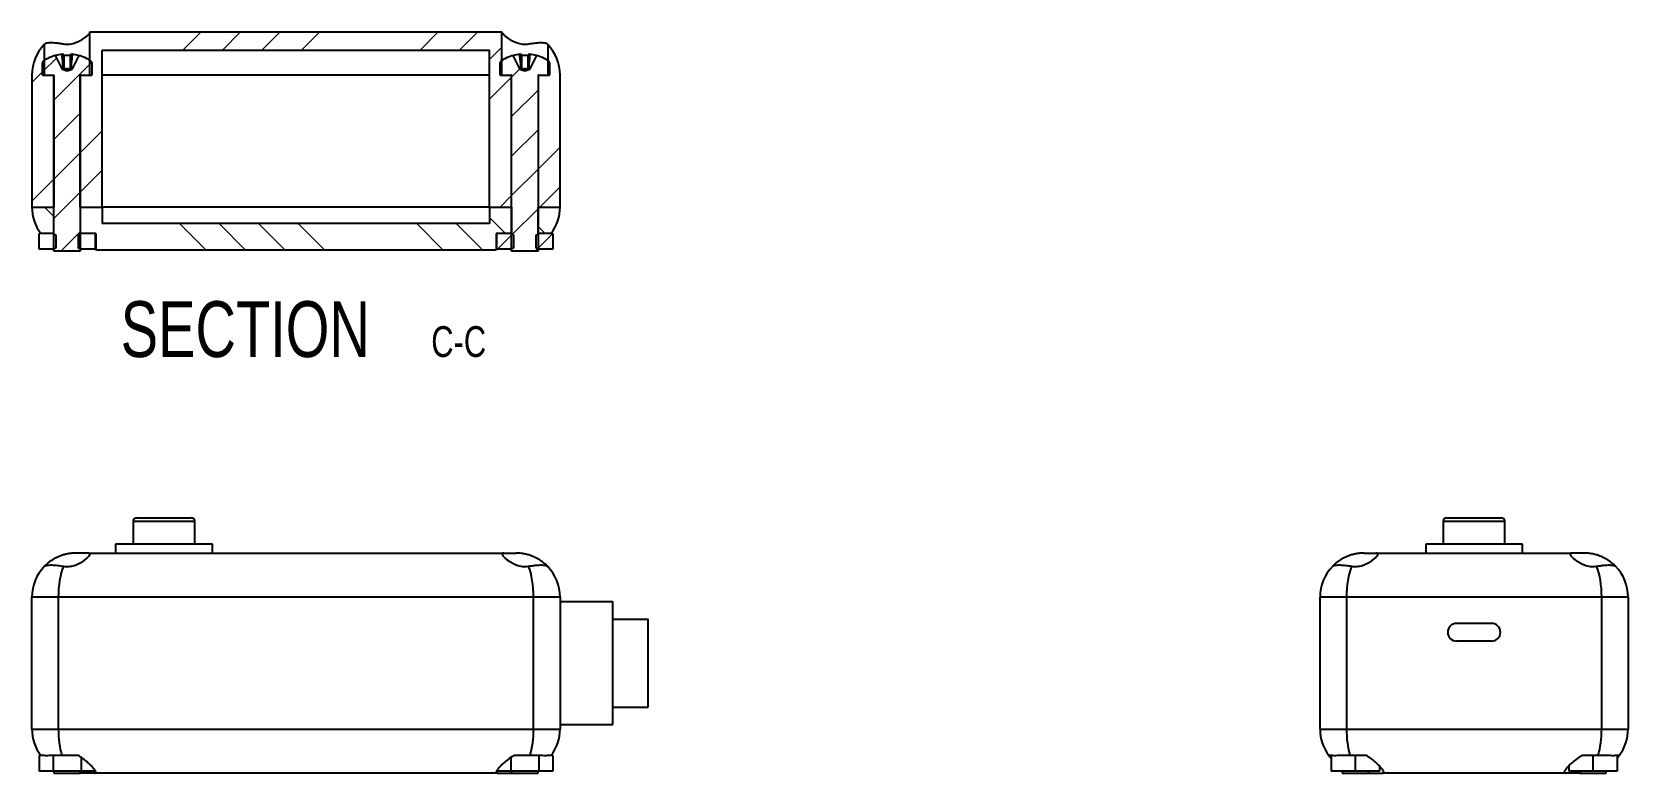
# Model space of a CAD drawing. Header units: millimetres. Extents: x 16604 to 36223, y 4309 to 8014.
# Drawn here: x 19287.5 to 19468.9, y 5273.9 to 5358.2 of the extents above; entities that cross this region are included whole.
import ezdxf

# ---------------------------------------------------------------- set-up
doc = ezdxf.new("R2010")
doc.units = ezdxf.units.MM
doc.layers.get('0').update_dxf_attribs({"lineweight": 35})
doc.styles.add('SLDTEXTSTYLE0', font='TXT', dxfattribs={"width": 0.75})
pattern_1 = [(45, (19227.285, 5278.68), (-13.4704, 13.4704), []), (45, (19231.775, 5278.68), (-13.4704, 13.4704), []), (45, (19236.265, 5278.68), (-13.4704, 13.4704), []), (45, (19240.755, 5278.68), (-13.4704, 13.4704), [])]
pattern_2 = [(135, (19227.285, 5278.68), (-13.4704, -13.4704), []), (135, (19227.285, 5283.17), (-13.4704, -13.4704), []), (135, (19227.285, 5287.66), (-13.4704, -13.4704), []), (135, (19227.285, 5292.15), (-13.4704, -13.4704), [])]
pattern_3 = [(45, (19227.285, 5278.6797), (-2.245064, 2.245064), [])]

# ---------------------------------------------------------------- blocks, each defined once
blk = doc.blocks.new('SW_NOTE_0_3')
at = {"color": 0, "linetype": 'Continuous', "lineweight": 0, "attachment_point": 2, "style": 'SLDTEXTSTYLE0'}
for s, insert, char_height in [('SECTION', (17.36, 8.19), 6.35), ('C-C', (41.61, 5.35), 3.5)]:
    blk.add_mtext(s, dxfattribs=dict(at, insert=insert, char_height=char_height))

msp = doc.modelspace()

# ---------------------------------------------------------------- hatches: boundary and pattern name
at = {"linetype": 'Continuous', "lineweight": 18}
h = msp.add_hatch(dxfattribs=at)
h.set_pattern_fill('ANSI34', style=0)
h.set_pattern_definition(pattern_1)
h.paths.add_polyline_path([(19342.04, 5353.26), (19340.94, 5353.26), (19340.94, 5358.16), (19294.14, 5358.16), (19294.14, 5353.26), (19293.04, 5353.26), (19293.04, 5338.26), (19295.54, 5338.26), (19295.54, 5356.09), (19339.54, 5356.09), (19339.54, 5338.26), (19342.04, 5338.26)], flags=0)
h = msp.add_hatch(dxfattribs=at)
h.set_pattern_fill('ANSI34', style=0)
h.set_pattern_definition(pattern_1)
edge = h.paths.add_edge_path(flags=0)
edge.add_line((19290.04, 5338.26), (19290.04, 5353.26))
edge.add_line((19290.04, 5353.26), (19288.94, 5353.26))
edge.add_line((19288.94, 5353.26), (19288.94, 5356.73))
edge.add_arc((19292.54, 5353.26), 5, 136.0545, 180)
edge.add_line((19287.54, 5353.26), (19287.54, 5338.26))
edge.add_line((19287.54, 5338.26), (19290.04, 5338.26))
h = msp.add_hatch(dxfattribs=at)
h.set_pattern_fill('ANSI31', style=0)
h.set_pattern_definition(pattern_3)
edge = h.paths.add_edge_path(flags=0)
edge.add_line((19290.04, 5333.26), (19293.04, 5333.26))
edge.add_line((19293.04, 5333.26), (19293.04, 5353.16))
edge.add_arc((19293.14, 5353.16), 0.1, 90, 180, ccw=False)
edge.add_line((19293.14, 5353.26), (19294.34, 5353.26))
edge.add_line((19294.34, 5353.26), (19294.34, 5354.66))
edge.add_arc((19294.07, 5354.66), 0.27, 0, 57.664)
edge.add_arc((19291.54, 5350.66), 5, 57.664, 74.7807)
edge.add_line((19292.86, 5355.48), (19292.1, 5353.98))
edge.add_line((19292.1, 5353.98), (19292.1, 5353.91))
edge.add_line((19292.1, 5353.91), (19291.54, 5353.73))
edge.add_line((19291.54, 5353.73), (19290.99, 5353.91))
edge.add_line((19290.99, 5353.91), (19290.98, 5353.98))
edge.add_line((19290.98, 5353.98), (19290.23, 5355.48))
edge.add_arc((19291.54, 5350.66), 5, 105.2193, 122.336)
edge.add_arc((19289.01, 5354.66), 0.27, 122.336, 180)
edge.add_line((19288.74, 5354.66), (19288.74, 5353.26))
edge.add_line((19288.74, 5353.26), (19289.94, 5353.26))
edge.add_arc((19289.94, 5353.16), 0.1, 0, 90, ccw=False)
edge.add_line((19290.04, 5353.16), (19290.04, 5333.26))
h = msp.add_hatch(dxfattribs=at)
h.set_pattern_fill('ANSI31', style=0)
h.set_pattern_definition(pattern_3)
edge = h.paths.add_edge_path(flags=0)
edge.add_line((19342.04, 5333.26), (19345.04, 5333.26))
edge.add_line((19345.04, 5333.26), (19345.04, 5353.16))
edge.add_arc((19345.14, 5353.16), 0.1, 90, 180, ccw=False)
edge.add_line((19345.14, 5353.26), (19346.34, 5353.26))
edge.add_line((19346.34, 5353.26), (19346.34, 5354.66))
edge.add_arc((19346.07, 5354.66), 0.27, 0, 57.664)
edge.add_arc((19343.54, 5350.66), 5, 57.664, 74.7807)
edge.add_line((19344.86, 5355.48), (19344.1, 5353.98))
edge.add_line((19344.1, 5353.98), (19344.1, 5353.91))
edge.add_line((19344.1, 5353.91), (19343.54, 5353.73))
edge.add_line((19343.54, 5353.73), (19342.99, 5353.91))
edge.add_line((19342.99, 5353.91), (19342.98, 5353.98))
edge.add_line((19342.98, 5353.98), (19342.23, 5355.48))
edge.add_arc((19343.54, 5350.66), 5, 105.2193, 122.336)
edge.add_arc((19341.01, 5354.66), 0.27, 122.336, 180)
edge.add_line((19340.74, 5354.66), (19340.74, 5353.26))
edge.add_line((19340.74, 5353.26), (19341.94, 5353.26))
edge.add_arc((19341.94, 5353.16), 0.1, 0, 90, ccw=False)
edge.add_line((19342.04, 5353.16), (19342.04, 5333.26))
h = msp.add_hatch(dxfattribs=at)
h.set_pattern_fill('ANSI34', style=0)
h.set_pattern_definition(pattern_1)
edge = h.paths.add_edge_path(flags=0)
edge.add_line((19346.14, 5353.26), (19345.04, 5353.26))
edge.add_line((19345.04, 5353.26), (19345.04, 5338.26))
edge.add_line((19345.04, 5338.26), (19347.54, 5338.26))
edge.add_line((19347.54, 5338.26), (19347.54, 5353.26))
edge.add_arc((19342.54, 5353.26), 5, 0, 43.9455)
edge.add_line((19346.14, 5356.73), (19346.14, 5353.26))
h = msp.add_hatch(dxfattribs=at)
h.set_pattern_fill('ANSI34', angle=90, style=0)
h.set_pattern_definition(pattern_2)
edge = h.paths.add_edge_path(flags=0)
edge.add_line((19288.54, 5335.26), (19290.04, 5335.26))
edge.add_line((19290.04, 5335.26), (19290.04, 5338.26))
edge.add_line((19290.04, 5338.26), (19287.54, 5338.26))
edge.add_arc((19292.54, 5338.26), 5, 180, 216.8699)
h = msp.add_hatch(dxfattribs=at)
h.set_pattern_fill('ANSI34', angle=90, style=0)
h.set_pattern_definition(pattern_2)
h.paths.add_polyline_path([(19294.79, 5333.36), (19340.29, 5333.36), (19340.29, 5335.26), (19342.04, 5335.26), (19342.04, 5338.26), (19339.54, 5338.26), (19339.54, 5336.38), (19295.54, 5336.38), (19295.54, 5338.26), (19293.04, 5338.26), (19293.04, 5335.26), (19294.79, 5335.26)], flags=0)
h = msp.add_hatch(dxfattribs=at)
h.set_pattern_fill('ANSI34', angle=90, style=0)
h.set_pattern_definition(pattern_2)
edge = h.paths.add_edge_path(flags=0)
edge.add_line((19345.04, 5338.26), (19345.04, 5335.26))
edge.add_line((19345.04, 5335.26), (19346.54, 5335.26))
edge.add_arc((19342.54, 5338.26), 5, 323.1301, 360)
edge.add_line((19347.54, 5338.26), (19345.04, 5338.26))
h = msp.add_hatch(dxfattribs=at)
h.set_pattern_fill('ANSI31', style=0)
h.set_pattern_definition(pattern_3)
h.paths.add_polyline_path([(19340.37, 5333.46), (19342.04, 5333.46), (19342.29, 5333.64), (19342.29, 5335.06), (19342.04, 5335.23), (19342.04, 5335.26), (19340.37, 5335.26)], flags=0)
h = msp.add_hatch(dxfattribs=at)
h.set_pattern_fill('ANSI31', style=0)
h.set_pattern_definition(pattern_3)
h.paths.add_polyline_path([(19345.04, 5333.46), (19346.72, 5333.46), (19346.72, 5335.26), (19345.04, 5335.26), (19345.04, 5335.23), (19344.79, 5335.06), (19344.79, 5333.64)], flags=0)

# ---------------------------------------------------------------- linework, layer by layer
at = {"color": 7, "linetype": 'Continuous', "lineweight": 25}
for p, q in [((19294.14, 5353.26), (19294.14, 5358.16)), ((19294.14, 5358.16), (19340.94, 5358.16)), ((19340.94, 5353.26), (19340.94, 5358.16)), ((19288.98, 5356.77), (19288.94, 5356.73)), ((19288.94, 5356.73), (19288.94, 5353.26)), ((19290.98, 5353.98), (19290.23, 5355.48)), ((19291.17, 5355.61), (19290.98, 5355.61)), ((19292.11, 5355.61), (19291.91, 5355.61)), ((19292.86, 5355.48), (19292.1, 5353.98)), ((19295.54, 5356.09), (19339.54, 5356.09)), ((19295.54, 5338.26), (19295.54, 5356.09)), ((19339.54, 5338.26), (19339.54, 5356.09)), ((19342.98, 5353.98), (19342.23, 5355.48)), ((19343.17, 5355.61), (19342.98, 5355.61)), ((19344.11, 5355.61), (19343.91, 5355.61)), ((19344.86, 5355.48), (19344.1, 5353.98)), ((19346.14, 5356.73), (19346.14, 5353.26)), ((19288.74, 5353.26), (19288.74, 5354.66)), ((19290.98, 5353.98), (19290.99, 5353.91)), ((19291.02, 5353.91), (19290.98, 5353.98)), ((19290.99, 5353.91), (19291.54, 5353.73)), ((19291.02, 5353.91), (19290.99, 5353.91)), ((19291.13, 5353.91), (19291.02, 5353.91)), ((19291.17, 5353.91), (19291.13, 5353.91)), ((19291.37, 5353.91), (19291.17, 5353.91)), ((19291.72, 5353.91), (19291.37, 5353.91)), ((19291.54, 5353.73), (19292.1, 5353.91)), ((19291.91, 5353.91), (19291.72, 5353.91)), ((19291.96, 5353.91), (19291.91, 5353.91)), ((19292.07, 5353.91), (19291.96, 5353.91)), ((19292.1, 5353.98), (19292.07, 5353.91)), ((19292.1, 5353.91), (19292.07, 5353.91)), ((19292.1, 5353.91), (19292.1, 5353.98)), ((19294.34, 5354.66), (19294.34, 5353.26)), ((19340.74, 5353.26), (19340.74, 5354.66)), ((19342.98, 5353.98), (19342.99, 5353.91)), ((19343.02, 5353.91), (19342.98, 5353.98)), ((19342.99, 5353.91), (19343.54, 5353.73)), ((19343.02, 5353.91), (19342.99, 5353.91)), ((19343.13, 5353.91), (19343.02, 5353.91)), ((19343.17, 5353.91), (19343.13, 5353.91)), ((19343.37, 5353.91), (19343.17, 5353.91)), ((19343.72, 5353.91), (19343.37, 5353.91)), ((19343.54, 5353.73), (19344.1, 5353.91)), ((19343.91, 5353.91), (19343.72, 5353.91)), ((19343.96, 5353.91), (19343.91, 5353.91)), ((19344.07, 5353.91), (19343.96, 5353.91)), ((19344.1, 5353.98), (19344.07, 5353.91)), ((19344.1, 5353.91), (19344.07, 5353.91)), ((19344.1, 5353.91), (19344.1, 5353.98)), ((19346.34, 5354.66), (19346.34, 5353.26)), ((19287.54, 5353.26), (19287.54, 5338.26)), ((19288.74, 5353.26), (19289.94, 5353.26)), ((19288.94, 5353.26), (19290.04, 5353.26)), ((19290.04, 5353.26), (19290.04, 5338.26)), ((19290.04, 5333.26), (19290.04, 5353.16)), ((19293.04, 5338.26), (19293.04, 5353.26)), ((19293.04, 5353.26), (19294.14, 5353.26)), ((19293.04, 5353.16), (19293.04, 5333.26)), ((19293.14, 5353.26), (19294.34, 5353.26)), ((19340.74, 5353.26), (19341.94, 5353.26)), ((19340.94, 5353.26), (19342.04, 5353.26)), ((19342.04, 5338.26), (19342.04, 5353.26)), ((19342.04, 5333.26), (19342.04, 5353.16)), ((19345.04, 5353.26), (19345.04, 5338.26)), ((19345.04, 5353.26), (19346.14, 5353.26)), ((19345.04, 5353.16), (19345.04, 5333.26)), ((19345.14, 5353.26), (19346.34, 5353.26)), ((19347.54, 5338.26), (19347.54, 5353.26)), ((19287.54, 5338.26), (19290.04, 5338.26)), ((19290.04, 5335.26), (19290.04, 5338.26)), ((19293.04, 5338.26), (19293.04, 5335.26)), ((19293.04, 5338.26), (19295.54, 5338.26)), ((19295.54, 5338.26), (19295.54, 5336.38)), ((19339.54, 5338.26), (19295.54, 5338.26)), ((19339.54, 5338.26), (19339.54, 5336.38)), ((19339.54, 5338.26), (19342.04, 5338.26)), ((19342.04, 5338.26), (19342.04, 5335.26)), ((19345.04, 5335.26), (19345.04, 5338.26)), ((19345.04, 5338.26), (19347.54, 5338.26)), ((19288.37, 5333.46), (19288.37, 5335.26)), ((19290.04, 5335.26), (19288.37, 5335.26)), ((19290.04, 5335.26), (19288.54, 5335.26)), ((19290.04, 5335.26), (19290.04, 5335.23)), ((19290.04, 5335.23), (19290.29, 5335.06)), ((19292.79, 5335.06), (19293.04, 5335.23)), ((19293.04, 5335.23), (19293.04, 5335.26)), ((19294.72, 5335.26), (19293.04, 5335.26)), ((19294.79, 5335.26), (19293.04, 5335.26)), ((19294.72, 5335.26), (19294.72, 5333.46)), ((19294.79, 5335.26), (19294.79, 5333.36)), ((19339.54, 5336.38), (19295.54, 5336.38)), ((19342.04, 5335.26), (19340.29, 5335.26)), ((19340.29, 5335.26), (19340.29, 5333.36)), ((19340.37, 5333.46), (19340.37, 5335.26)), ((19342.04, 5335.26), (19340.37, 5335.26)), ((19342.04, 5335.26), (19342.04, 5335.23)), ((19342.04, 5335.23), (19342.29, 5335.06)), ((19344.79, 5335.06), (19345.04, 5335.23)), ((19345.04, 5335.23), (19345.04, 5335.26)), ((19346.72, 5335.26), (19345.04, 5335.26)), ((19346.54, 5335.26), (19345.04, 5335.26)), ((19346.72, 5335.26), (19346.72, 5333.46)), ((19290.04, 5333.46), (19288.37, 5333.46)), ((19290.29, 5333.64), (19290.04, 5333.46)), ((19290.29, 5333.64), (19290.29, 5335.06)), ((19292.79, 5335.06), (19292.79, 5333.64)), ((19293.04, 5333.46), (19292.79, 5333.64)), ((19294.72, 5333.46), (19293.04, 5333.46)), ((19340.29, 5333.36), (19294.79, 5333.36)), ((19342.04, 5333.46), (19340.37, 5333.46)), ((19342.29, 5333.64), (19342.04, 5333.46)), ((19342.29, 5333.64), (19342.29, 5335.06)), ((19344.79, 5335.06), (19344.79, 5333.64)), ((19345.04, 5333.46), (19344.79, 5333.64)), ((19346.72, 5333.46), (19345.04, 5333.46)), ((19293.04, 5333.26), (19290.04, 5333.26)), ((19345.04, 5333.26), (19342.04, 5333.26)), ((19299.04, 5302.54), (19299.04, 5299.94)), ((19299.44, 5302.94), (19305.64, 5302.94)), ((19306.04, 5299.94), (19306.04, 5302.54)), ((19447.89, 5302.54), (19447.89, 5299.94)), ((19448.29, 5302.94), (19454.49, 5302.94)), ((19454.89, 5299.94), (19454.89, 5302.54)), ((19293.94, 5298.94), (19292.54, 5298.94)), ((19293.94, 5298.94), (19341.14, 5298.94)), ((19297.04, 5299.94), (19297.04, 5298.94)), ((19308.04, 5299.94), (19297.04, 5299.94)), ((19308.04, 5298.94), (19308.04, 5299.94)), ((19341.14, 5298.94), (19342.54, 5298.94)), ((19438.89, 5298.94), (19440.29, 5298.94)), ((19440.29, 5298.94), (19462.49, 5298.94)), ((19445.89, 5299.94), (19445.89, 5298.94)), ((19451.39, 5299.94), (19445.89, 5299.94)), ((19456.89, 5299.94), (19451.39, 5299.94)), ((19456.89, 5298.94), (19456.89, 5299.94)), ((19463.89, 5298.94), (19462.49, 5298.94)), ((19287.54, 5278.94), (19287.54, 5293.94)), ((19290.54, 5293.94), (19287.54, 5293.94)), ((19290.54, 5293.94), (19290.54, 5278.94)), ((19344.54, 5293.94), (19290.54, 5293.94)), ((19344.54, 5278.94), (19344.54, 5293.94)), ((19347.54, 5293.94), (19344.54, 5293.94)), ((19347.54, 5293.94), (19347.54, 5278.94)), ((19347.54, 5293.44), (19353.54, 5293.44)), ((19353.54, 5279.44), (19353.54, 5293.44)), ((19436.89, 5293.94), (19433.89, 5293.94)), ((19433.89, 5278.94), (19433.89, 5293.94)), ((19436.89, 5293.94), (19436.89, 5278.94)), ((19465.89, 5293.94), (19436.89, 5293.94)), ((19465.89, 5278.94), (19465.89, 5293.94)), ((19468.89, 5293.94), (19465.89, 5293.94)), ((19468.89, 5293.94), (19468.89, 5278.94)), ((19353.54, 5291.44), (19357.54, 5291.44)), ((19357.54, 5281.44), (19357.54, 5291.44)), ((19453.39, 5290.94), (19449.39, 5290.94)), ((19453.39, 5288.94), (19449.39, 5288.94)), ((19353.54, 5281.44), (19357.54, 5281.44)), ((19287.54, 5278.94), (19290.54, 5278.94)), ((19290.54, 5278.94), (19344.54, 5278.94)), ((19344.54, 5278.94), (19347.54, 5278.94)), ((19347.54, 5279.44), (19353.54, 5279.44)), ((19433.89, 5278.94), (19436.89, 5278.94)), ((19436.89, 5278.94), (19465.89, 5278.94)), ((19465.89, 5278.94), (19468.89, 5278.94)), ((19288.37, 5275.94), (19288.37, 5274.14)), ((19288.52, 5275.94), (19288.37, 5275.94)), ((19289.96, 5275.94), (19289.96, 5274.14)), ((19290.94, 5275.94), (19289.96, 5275.94)), ((19292.79, 5275.94), (19290.94, 5275.94)), ((19293.13, 5275.73), (19293.13, 5274.14)), ((19341.96, 5275.71), (19341.96, 5274.14)), ((19344.14, 5275.94), (19342.29, 5275.94)), ((19345.13, 5275.94), (19344.14, 5275.94)), ((19345.13, 5275.94), (19345.13, 5274.14)), ((19346.72, 5275.94), (19346.57, 5275.94)), ((19346.72, 5275.94), (19346.72, 5274.14)), ((19434.89, 5275.94), (19435.14, 5275.64)), ((19435.14, 5275.94), (19435.14, 5274.14)), ((19435.21, 5275.94), (19435.14, 5275.94)), ((19437.58, 5275.94), (19437.29, 5275.94)), ((19437.89, 5275.94), (19437.58, 5275.94)), ((19437.89, 5275.94), (19437.89, 5274.14)), ((19438.19, 5275.94), (19437.89, 5275.94)), ((19439.14, 5275.94), (19438.19, 5275.94)), ((19464.58, 5275.94), (19463.64, 5275.94)), ((19464.89, 5275.94), (19464.58, 5275.94)), ((19464.89, 5275.94), (19464.89, 5274.14)), ((19465.19, 5275.94), (19464.89, 5275.94)), ((19465.49, 5275.94), (19465.19, 5275.94)), ((19467.64, 5275.94), (19467.56, 5275.94)), ((19467.64, 5275.94), (19467.64, 5274.14)), ((19289.96, 5274.14), (19288.37, 5274.14)), ((19293.13, 5274.14), (19289.96, 5274.14)), ((19290.04, 5274.14), (19290.04, 5273.94)), ((19290.04, 5273.94), (19293.04, 5273.94)), ((19293.04, 5273.94), (19293.04, 5274.14)), ((19294.64, 5273.94), (19293.04, 5273.94)), ((19294.72, 5274.14), (19293.13, 5274.14)), ((19340.45, 5273.94), (19294.64, 5273.94)), ((19294.72, 5274.22), (19294.72, 5274.14)), ((19340.37, 5274.23), (19340.37, 5274.14)), ((19341.96, 5274.14), (19340.37, 5274.14)), ((19340.45, 5273.94), (19342.04, 5273.94)), ((19345.13, 5274.14), (19341.96, 5274.14)), ((19342.04, 5274.14), (19342.04, 5273.94)), ((19342.04, 5273.94), (19345.04, 5273.94)), ((19345.04, 5273.94), (19345.04, 5274.14)), ((19346.72, 5274.14), (19345.13, 5274.14)), ((19437.89, 5274.14), (19435.14, 5274.14)), ((19436.39, 5274.14), (19436.39, 5273.94)), ((19436.39, 5273.94), (19439.39, 5273.94)), ((19440.64, 5274.14), (19437.89, 5274.14)), ((19439.39, 5273.94), (19439.39, 5274.14)), ((19439.39, 5273.94), (19440.98, 5273.94)), ((19440.64, 5274.75), (19440.64, 5274.14)), ((19461.79, 5273.94), (19440.98, 5273.94)), ((19463.39, 5273.94), (19461.79, 5273.94)), ((19462.14, 5274.75), (19462.14, 5274.14)), ((19464.89, 5274.14), (19462.14, 5274.14)), ((19463.39, 5274.14), (19463.39, 5273.94)), ((19463.39, 5273.94), (19466.39, 5273.94)), ((19467.64, 5274.14), (19464.89, 5274.14)), ((19466.39, 5273.94), (19466.39, 5274.14))]:
    msp.add_line(p, q, dxfattribs=at)
at = {"color": 8, "linetype": 'Continuous', "lineweight": 25}
for p, q in [((19339.54, 5353.26), (19295.54, 5353.26)), ((19306.04, 5302.54), (19299.04, 5302.54)), ((19454.89, 5302.54), (19447.89, 5302.54))]:
    msp.add_line(p, q, dxfattribs=at)
at = {"color": 7, "linetype": 'Continuous', "lineweight": 25}
for centre, radius, start, end in [((19292.54, 5353.26), 5, 136.0545, 180), ((19291.54, 5350.66), 5, 105.2193, 122.336), ((19291.54, 5350.66), 4.99, 96.5034, 105.1879), ((19291.54, 5350.01), 5.48, 86.1266, 93.8734), ((19291.54, 5350.66), 4.99, 74.8121, 83.4966), ((19291.54, 5350.66), 5, 57.664, 74.7807), ((19343.54, 5350.66), 5, 105.2193, 122.336), ((19343.54, 5350.66), 4.99, 96.5034, 105.1879), ((19343.54, 5350.01), 5.48, 86.1266, 93.8734), ((19343.54, 5350.66), 4.99, 74.8121, 83.4966), ((19343.54, 5350.66), 5, 57.664, 74.7807), ((19342.54, 5353.26), 5, 0, 43.9455), ((19289.01, 5354.66), 0.27, 122.336, 180), ((19294.07, 5354.66), 0.27, 0, 57.664), ((19341.01, 5354.66), 0.27, 122.336, 180), ((19346.07, 5354.66), 0.27, 0, 57.664), ((19289.94, 5353.16), 0.1, 0, 90), ((19293.14, 5353.16), 0.1, 90, 180), ((19341.94, 5353.16), 0.1, 0, 90), ((19345.14, 5353.16), 0.1, 90, 180), ((19292.54, 5338.26), 5, 180, 216.8699), ((19342.54, 5338.26), 5, 323.1301, 0), ((19299.44, 5302.54), 0.4, 90, 180), ((19305.64, 5302.54), 0.4, 0, 90), ((19448.29, 5302.54), 0.4, 90, 180), ((19454.49, 5302.54), 0.4, 0, 90), ((19292.54, 5293.94), 5, 135.4774, 180), ((19342.54, 5293.94), 5, 0, 44.5226), ((19438.89, 5293.94), 5, 135.4774, 180), ((19463.89, 5293.94), 5, 0, 44.5226), ((19449.39, 5289.94), 1, 90, 180), ((19449.39, 5289.94), 1, 180, 270), ((19453.39, 5289.94), 1, 0, 90), ((19453.39, 5289.94), 1, 270, 0), ((19292.54, 5278.94), 5, 180, 216.8699), ((19342.54, 5278.94), 5, 323.1301, 0), ((19438.89, 5278.94), 5, 180, 216.8699), ((19463.89, 5278.94), 5, 323.1301, 0)]:
    msp.add_arc(centre, radius, start, end, dxfattribs=at)
for centre, major_axis, ratio, start_param, end_param in [((19291.54, 5352.99), (0, 0.986), 0.493653, 5.913772, 6.652598), ((19343.54, 5352.99), (0, 0.986), 0.493653, 5.913772, 6.652598), ((19292.54, 5293.94), (0, 5), 0.4, 0.793731, 1.570796), ((19342.54, 5293.94), (0, 5), 0.4, 4.712389, 5.489454), ((19438.89, 5293.94), (0, 5), 0.4, 0.793731, 1.570796), ((19463.89, 5293.94), (0, 5), 0.4, 4.712389, 5.489454), ((19292.54, 5278.94), (0, 5), 0.4, 1.570796, 2.214297), ((19342.54, 5278.94), (0, 5), 0.4, 4.068888, 4.712389), ((19438.89, 5278.94), (0, 5), 0.4, 1.570796, 2.214297), ((19463.89, 5278.94), (0, 5), 0.4, 4.068888, 4.712389)]:
    msp.add_ellipse(centre, major_axis=major_axis, ratio=ratio, start_param=start_param, end_param=end_param, dxfattribs=at)
for points, knots in [([(19291.12, 5356.77), (19290.98, 5356.79), (19290.7, 5356.83), (19290.31, 5356.88), (19289.95, 5356.91), (19289.63, 5356.91), (19289.37, 5356.9), (19289.18, 5356.87), (19289.05, 5356.82), (19289, 5356.78), (19288.98, 5356.77)], [0, 0, 0, 0, 0.1305184, 0.2647195, 0.3952732, 0.5297725, 0.6576972, 0.78932, 0.8937295, 1, 1, 1, 1]), ([(19294.14, 5358.16), (19294.13, 5358.12), (19294.11, 5358.04), (19293.99, 5357.88), (19293.82, 5357.72), (19293.6, 5357.53), (19293.3, 5357.32), (19292.94, 5357.1), (19292.55, 5356.92), (19292.18, 5356.8), (19291.85, 5356.74), (19291.51, 5356.72), (19291.26, 5356.74), (19291.14, 5356.76), (19291.12, 5356.77)], [0, 0, 0, 0, 0.117113, 0.202508, 0.287949, 0.385095, 0.482267, 0.593561, 0.704674, 0.775429, 0.846105, 0.917286, 0.988475, 1, 1, 1, 1]), ([(19343.97, 5356.77), (19343.86, 5356.75), (19343.65, 5356.72), (19343.31, 5356.73), (19342.99, 5356.78), (19342.65, 5356.88), (19342.3, 5357.02), (19341.95, 5357.21), (19341.65, 5357.41), (19341.37, 5357.62), (19341.15, 5357.83), (19340.98, 5358.03), (19340.96, 5358.11), (19340.94, 5358.16)], [0, 0, 0, 0, 0.0688438, 0.1376689, 0.2062982, 0.2749967, 0.368398, 0.461924, 0.5579799, 0.6540337, 0.7669109, 0.8796583, 1, 1, 1, 1]), ([(19346.11, 5356.77), (19346.08, 5356.79), (19346.02, 5356.83), (19345.84, 5356.88), (19345.6, 5356.91), (19345.31, 5356.91), (19344.97, 5356.9), (19344.53, 5356.85), (19344.18, 5356.8), (19343.97, 5356.77)], [0, 0, 0, 0, 0.134248, 0.268468, 0.402338, 0.536199, 0.665989, 0.795792, 1, 1, 1, 1]), ([(19291.13, 5353.91), (19291.12, 5354), (19291.07, 5354.5), (19291.02, 5355.07), (19290.98, 5355.55), (19290.98, 5355.61)], [0, 0, 0, 0, 0.160618, 0.883257, 1, 1, 1, 1]), ([(19291.17, 5355.61), (19291.17, 5355.55), (19291.17, 5355.07), (19291.17, 5354.5), (19291.17, 5354), (19291.17, 5353.91)], [0, 0, 0, 0, 0.116743, 0.839382, 1, 1, 1, 1]), ([(19291.91, 5353.91), (19291.91, 5354), (19291.91, 5354.5), (19291.91, 5355.07), (19291.91, 5355.55), (19291.91, 5355.61)], [0, 0, 0, 0, 0.160618, 0.883257, 1, 1, 1, 1]), ([(19292.11, 5355.61), (19292.1, 5355.55), (19292.06, 5355.07), (19292.01, 5354.5), (19291.97, 5354), (19291.96, 5353.91)], [0, 0, 0, 0, 0.116743, 0.839382, 1, 1, 1, 1]), ([(19343.13, 5353.91), (19343.12, 5354), (19343.07, 5354.5), (19343.02, 5355.07), (19342.98, 5355.55), (19342.98, 5355.61)], [0, 0, 0, 0, 0.1606178, 0.8832571, 1, 1, 1, 1]), ([(19343.17, 5355.61), (19343.17, 5355.55), (19343.17, 5355.07), (19343.17, 5354.5), (19343.17, 5354), (19343.17, 5353.91)], [0, 0, 0, 0, 0.116743, 0.839382, 1, 1, 1, 1]), ([(19343.91, 5353.91), (19343.91, 5354), (19343.91, 5354.5), (19343.91, 5355.07), (19343.91, 5355.55), (19343.91, 5355.61)], [0, 0, 0, 0, 0.160618, 0.883257, 1, 1, 1, 1]), ([(19344.11, 5355.61), (19344.1, 5355.55), (19344.06, 5355.07), (19344.01, 5354.5), (19343.97, 5354), (19343.96, 5353.91)], [0, 0, 0, 0, 0.1167429, 0.8393822, 1, 1, 1, 1]), ([(19346.14, 5356.73), (19346.14, 5356.73), (19346.13, 5356.74), (19346.11, 5356.76), (19346.11, 5356.77)], [0, 0, 0, 0, 0.871682, 1, 1, 1, 1]), ([(19294.72, 5333.55), (19294.72, 5333.55), (19294.77, 5333.48), (19294.79, 5333.42), (19294.79, 5333.37), (19294.79, 5333.36)], [0, 0, 0, 0, 0.050046, 0.760726, 1, 1, 1, 1]), ([(19340.29, 5333.36), (19340.3, 5333.39), (19340.3, 5333.44), (19340.35, 5333.52), (19340.37, 5333.55)], [0, 0, 0, 0, 0.635456, 1, 1, 1, 1]), ([(19292.54, 5298.94), (19292.42, 5298.93), (19292.17, 5298.93), (19291.78, 5298.88), (19291.39, 5298.81), (19291, 5298.7), (19290.63, 5298.56), (19290.27, 5298.4), (19289.94, 5298.21), (19289.61, 5297.99), (19289.33, 5297.77), (19289.13, 5297.6), (19289.02, 5297.48), (19288.95, 5297.42), (19288.95, 5297.41), (19288.95, 5297.41)], [0, 0, 0, 0, 0.072911, 0.147982, 0.220892, 0.295829, 0.370824, 0.447519, 0.532837, 0.620056, 0.717207, 0.81753, 0.87954, 0.943113, 1, 1, 1, 1]), ([(19291.12, 5297.44), (19291.22, 5297.43), (19291.44, 5297.4), (19291.77, 5297.41), (19292.09, 5297.46), (19292.44, 5297.55), (19292.79, 5297.7), (19293.13, 5297.88), (19293.44, 5298.09), (19293.71, 5298.3), (19293.94, 5298.51), (19294.09, 5298.69), (19294.16, 5298.82), (19294.13, 5298.92), (19294.01, 5298.93), (19293.94, 5298.94)], [0, 0, 0, 0, 0.055712, 0.11325, 0.16896, 0.226212, 0.302017, 0.379966, 0.458157, 0.537982, 0.629151, 0.723575, 0.804917, 0.889536, 1, 1, 1, 1]), ([(19341.14, 5298.94), (19341.1, 5298.93), (19341.01, 5298.93), (19340.95, 5298.88), (19340.94, 5298.81), (19340.99, 5298.7), (19341.1, 5298.56), (19341.26, 5298.4), (19341.49, 5298.21), (19341.78, 5297.99), (19342.15, 5297.77), (19342.54, 5297.6), (19342.91, 5297.48), (19343.23, 5297.42), (19343.58, 5297.4), (19343.82, 5297.42), (19343.95, 5297.44), (19343.97, 5297.44)], [0, 0, 0, 0, 0.067525, 0.137049, 0.204572, 0.273973, 0.343427, 0.414456, 0.49347, 0.574246, 0.664219, 0.75713, 0.814559, 0.873435, 0.930951, 0.990523, 1, 1, 1, 1]), ([(19346.14, 5297.41), (19346.14, 5297.41), (19346.14, 5297.41), (19346.09, 5297.46), (19346, 5297.55), (19345.84, 5297.7), (19345.62, 5297.88), (19345.34, 5298.09), (19345, 5298.3), (19344.59, 5298.51), (19344.13, 5298.69), (19343.64, 5298.82), (19343.11, 5298.92), (19342.75, 5298.93), (19342.54, 5298.94)], [0, 0, 0, 0, 0.042483, 0.102639, 0.16446, 0.246315, 0.330485, 0.414916, 0.501111, 0.599555, 0.701515, 0.789348, 0.880721, 1, 1, 1, 1]), ([(19438.89, 5298.94), (19438.76, 5298.93), (19438.51, 5298.93), (19438.12, 5298.88), (19437.73, 5298.81), (19437.34, 5298.7), (19436.97, 5298.56), (19436.62, 5298.4), (19436.28, 5298.21), (19435.96, 5297.99), (19435.67, 5297.77), (19435.48, 5297.6), (19435.36, 5297.48), (19435.3, 5297.42), (19435.29, 5297.41), (19435.29, 5297.41)], [0, 0, 0, 0, 0.072911, 0.147982, 0.220892, 0.295829, 0.370824, 0.447519, 0.532837, 0.620056, 0.717207, 0.81753, 0.87954, 0.943113, 1, 1, 1, 1]), ([(19437.46, 5297.44), (19437.57, 5297.43), (19437.78, 5297.4), (19438.11, 5297.41), (19438.44, 5297.46), (19438.78, 5297.55), (19439.13, 5297.7), (19439.47, 5297.88), (19439.78, 5298.09), (19440.05, 5298.3), (19440.28, 5298.51), (19440.44, 5298.69), (19440.5, 5298.82), (19440.48, 5298.92), (19440.35, 5298.93), (19440.29, 5298.94)], [0, 0, 0, 0, 0.055712, 0.11325, 0.16896, 0.226212, 0.302017, 0.379966, 0.458157, 0.537982, 0.629151, 0.723575, 0.804917, 0.889536, 1, 1, 1, 1]), ([(19462.49, 5298.94), (19462.44, 5298.93), (19462.35, 5298.93), (19462.29, 5298.88), (19462.28, 5298.81), (19462.33, 5298.7), (19462.44, 5298.56), (19462.6, 5298.4), (19462.83, 5298.21), (19463.12, 5297.99), (19463.49, 5297.77), (19463.88, 5297.6), (19464.25, 5297.48), (19464.58, 5297.42), (19464.92, 5297.4), (19465.16, 5297.42), (19465.29, 5297.44), (19465.31, 5297.44)], [0, 0, 0, 0, 0.067525, 0.137049, 0.204572, 0.273973, 0.343427, 0.414456, 0.49347, 0.574246, 0.664219, 0.75713, 0.814559, 0.873435, 0.930951, 0.990523, 1, 1, 1, 1]), ([(19467.48, 5297.41), (19467.48, 5297.41), (19467.48, 5297.41), (19467.43, 5297.46), (19467.34, 5297.55), (19467.18, 5297.7), (19466.96, 5297.88), (19466.68, 5298.09), (19466.34, 5298.3), (19465.93, 5298.51), (19465.47, 5298.69), (19464.98, 5298.82), (19464.45, 5298.92), (19464.09, 5298.93), (19463.89, 5298.94)], [0, 0, 0, 0, 0.042483, 0.102639, 0.16446, 0.246315, 0.330485, 0.414916, 0.501111, 0.599555, 0.701515, 0.789348, 0.880721, 1, 1, 1, 1]), ([(19288.98, 5297.44), (19289.01, 5297.46), (19289.07, 5297.51), (19289.25, 5297.56), (19289.49, 5297.58), (19289.78, 5297.59), (19290.12, 5297.57), (19290.56, 5297.53), (19290.9, 5297.48), (19291.12, 5297.44)], [0, 0, 0, 0, 0.1342479, 0.2684682, 0.4023382, 0.5361993, 0.6659889, 0.7957917, 1, 1, 1, 1]), ([(19343.97, 5297.44), (19344.11, 5297.46), (19344.38, 5297.51), (19344.77, 5297.56), (19345.14, 5297.58), (19345.45, 5297.59), (19345.72, 5297.57), (19345.97, 5297.53), (19346.06, 5297.48), (19346.11, 5297.44)], [0, 0, 0, 0, 0.130579, 0.264842, 0.395456, 0.530017, 0.658001, 0.789684, 1, 1, 1, 1]), ([(19435.32, 5297.44), (19435.35, 5297.46), (19435.41, 5297.51), (19435.58, 5297.56), (19435.82, 5297.58), (19436.11, 5297.59), (19436.44, 5297.57), (19436.88, 5297.53), (19437.24, 5297.48), (19437.46, 5297.44)], [0, 0, 0, 0, 0.132433, 0.26484, 0.39743, 0.530011, 0.659837, 0.789675, 1, 1, 1, 1]), ([(19465.31, 5297.44), (19465.45, 5297.46), (19465.73, 5297.51), (19466.13, 5297.56), (19466.49, 5297.58), (19466.81, 5297.59), (19467.07, 5297.57), (19467.32, 5297.53), (19467.4, 5297.48), (19467.45, 5297.44)], [0, 0, 0, 0, 0.1342479, 0.2684682, 0.4023382, 0.5361993, 0.6659889, 0.7957917, 1, 1, 1, 1]), ([(19288.87, 5275.94), (19288.81, 5275.94), (19288.68, 5275.94), (19288.57, 5275.94), (19288.55, 5275.94), (19288.54, 5275.94)], [0, 0, 0, 0, 0.321317, 0.653203, 1, 1, 1, 1]), ([(19289.69, 5275.94), (19289.56, 5275.93), (19289.3, 5275.9), (19289.04, 5275.91), (19288.91, 5275.93), (19288.87, 5275.94)], [0, 0, 0, 0, 0.414328, 0.840729, 1, 1, 1, 1]), ([(19290.94, 5275.94), (19290.81, 5275.94), (19290.53, 5275.94), (19290.11, 5275.94), (19289.84, 5275.94), (19289.69, 5275.94)], [0, 0, 0, 0, 0.310978, 0.630023, 1, 1, 1, 1]), ([(19294.64, 5273.94), (19294.68, 5273.94), (19294.76, 5273.95), (19294.8, 5274.02), (19294.78, 5274.13), (19294.69, 5274.28), (19294.55, 5274.47), (19294.32, 5274.73), (19293.99, 5275.06), (19293.59, 5275.4), (19293.19, 5275.7), (19292.93, 5275.86), (19292.79, 5275.94)], [0, 0, 0, 0, 0.088308, 0.179303, 0.267599, 0.358292, 0.450378, 0.544387, 0.677567, 0.814592, 0.906653, 1, 1, 1, 1]), ([(19342.29, 5275.94), (19342.08, 5275.8), (19341.64, 5275.53), (19341.15, 5275.1), (19340.75, 5274.71), (19340.5, 5274.42), (19340.35, 5274.21), (19340.29, 5274.07), (19340.3, 5273.97), (19340.37, 5273.94), (19340.43, 5273.94), (19340.45, 5273.94)], [0, 0, 0, 0, 0.15401, 0.314189, 0.447085, 0.584412, 0.678595, 0.775318, 0.8696, 0.967141, 1, 1, 1, 1]), ([(19345.39, 5275.94), (19345.27, 5275.94), (19345.02, 5275.94), (19344.59, 5275.94), (19344.29, 5275.94), (19344.14, 5275.94)], [0, 0, 0, 0, 0.321317, 0.653203, 1, 1, 1, 1]), ([(19346.22, 5275.94), (19346.12, 5275.93), (19345.92, 5275.9), (19345.63, 5275.91), (19345.44, 5275.93), (19345.39, 5275.94)], [0, 0, 0, 0, 0.413658, 0.839328, 1, 1, 1, 1]), ([(19346.54, 5275.94), (19346.54, 5275.94), (19346.53, 5275.94), (19346.42, 5275.94), (19346.29, 5275.94), (19346.22, 5275.94)], [0, 0, 0, 0, 0.3109782, 0.630023, 1, 1, 1, 1]), ([(19435.21, 5275.94), (19435.15, 5275.94), (19435.02, 5275.94), (19434.91, 5275.94), (19434.89, 5275.94), (19434.89, 5275.94)], [0, 0, 0, 0, 0.321317, 0.653203, 1, 1, 1, 1]), ([(19436.04, 5275.94), (19435.91, 5275.93), (19435.65, 5275.9), (19435.38, 5275.91), (19435.25, 5275.93), (19435.21, 5275.94)], [0, 0, 0, 0, 0.413658, 0.839328, 1, 1, 1, 1]), ([(19437.29, 5275.94), (19437.15, 5275.94), (19436.88, 5275.94), (19436.45, 5275.94), (19436.18, 5275.94), (19436.04, 5275.94)], [0, 0, 0, 0, 0.310978, 0.630023, 1, 1, 1, 1]), ([(19440.98, 5273.94), (19441.02, 5273.94), (19441.11, 5273.95), (19441.15, 5274.02), (19441.12, 5274.13), (19441.04, 5274.28), (19440.89, 5274.47), (19440.66, 5274.73), (19440.33, 5275.06), (19439.93, 5275.4), (19439.53, 5275.7), (19439.27, 5275.86), (19439.14, 5275.94)], [0, 0, 0, 0, 0.088308, 0.179303, 0.267599, 0.358292, 0.450378, 0.544387, 0.677567, 0.814592, 0.906653, 1, 1, 1, 1]), ([(19463.64, 5275.94), (19463.42, 5275.8), (19462.99, 5275.53), (19462.49, 5275.1), (19462.09, 5274.71), (19461.84, 5274.42), (19461.69, 5274.21), (19461.63, 5274.07), (19461.64, 5273.97), (19461.71, 5273.94), (19461.78, 5273.94), (19461.79, 5273.94)], [0, 0, 0, 0, 0.15401, 0.314189, 0.447085, 0.584412, 0.678595, 0.775318, 0.8696, 0.967141, 1, 1, 1, 1]), ([(19466.74, 5275.94), (19466.61, 5275.94), (19466.36, 5275.94), (19465.93, 5275.94), (19465.64, 5275.94), (19465.49, 5275.94)], [0, 0, 0, 0, 0.321317, 0.653203, 1, 1, 1, 1]), ([(19467.56, 5275.94), (19467.46, 5275.93), (19467.26, 5275.9), (19466.97, 5275.91), (19466.79, 5275.93), (19466.74, 5275.94)], [0, 0, 0, 0, 0.414328, 0.840729, 1, 1, 1, 1]), ([(19467.89, 5275.94), (19467.88, 5275.94), (19467.87, 5275.94), (19467.77, 5275.94), (19467.63, 5275.94), (19467.56, 5275.94)], [0, 0, 0, 0, 0.310978, 0.630023, 1, 1, 1, 1]), ([(19467.64, 5275.63), (19467.66, 5275.65), (19467.76, 5275.76), (19467.83, 5275.86), (19467.89, 5275.94)], [0, 0, 0, 0, 0.200758, 1, 1, 1, 1])]:
    msp.add_open_spline(points, degree=3, knots=knots, dxfattribs=at)

# ---------------------------------------------------------------- block references
at = {"color": 7, "linetype": 'Continuous', "lineweight": 0}
msp.add_blockref('SW_NOTE_0_3', (19294.42, 5319.37), dxfattribs=at)

doc.saveas('drawing.dxf')
